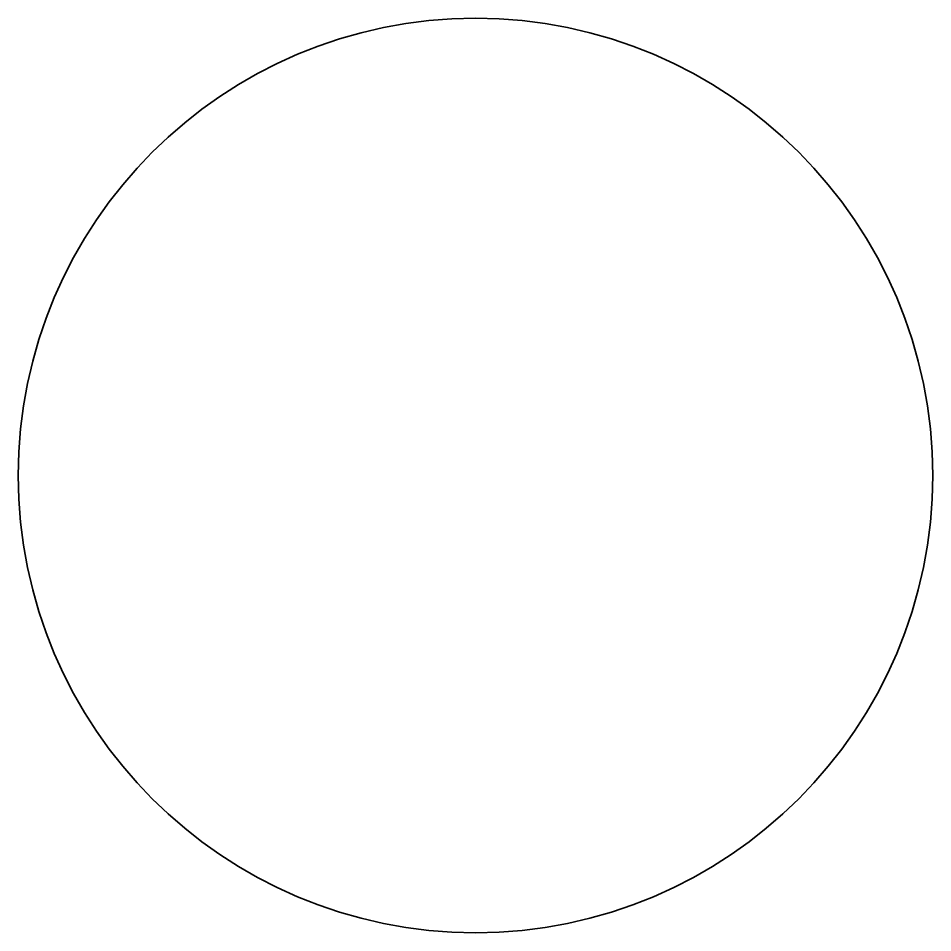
# Model space of a CAD drawing. Extents: x 134.5 to 209.5, y 117.5 to 192.5.
import ezdxf

# ---------------------------------------------------------------- set-up
doc = ezdxf.new("R2010")
doc.units = 0

msp = doc.modelspace()

# ---------------------------------------------------------------- linework, layer by layer
at = {"color": 7, "lineweight": 35}
msp.add_circle((172, 154.999008), 37.5, dxfattribs=at)

doc.saveas('drawing.dxf')
